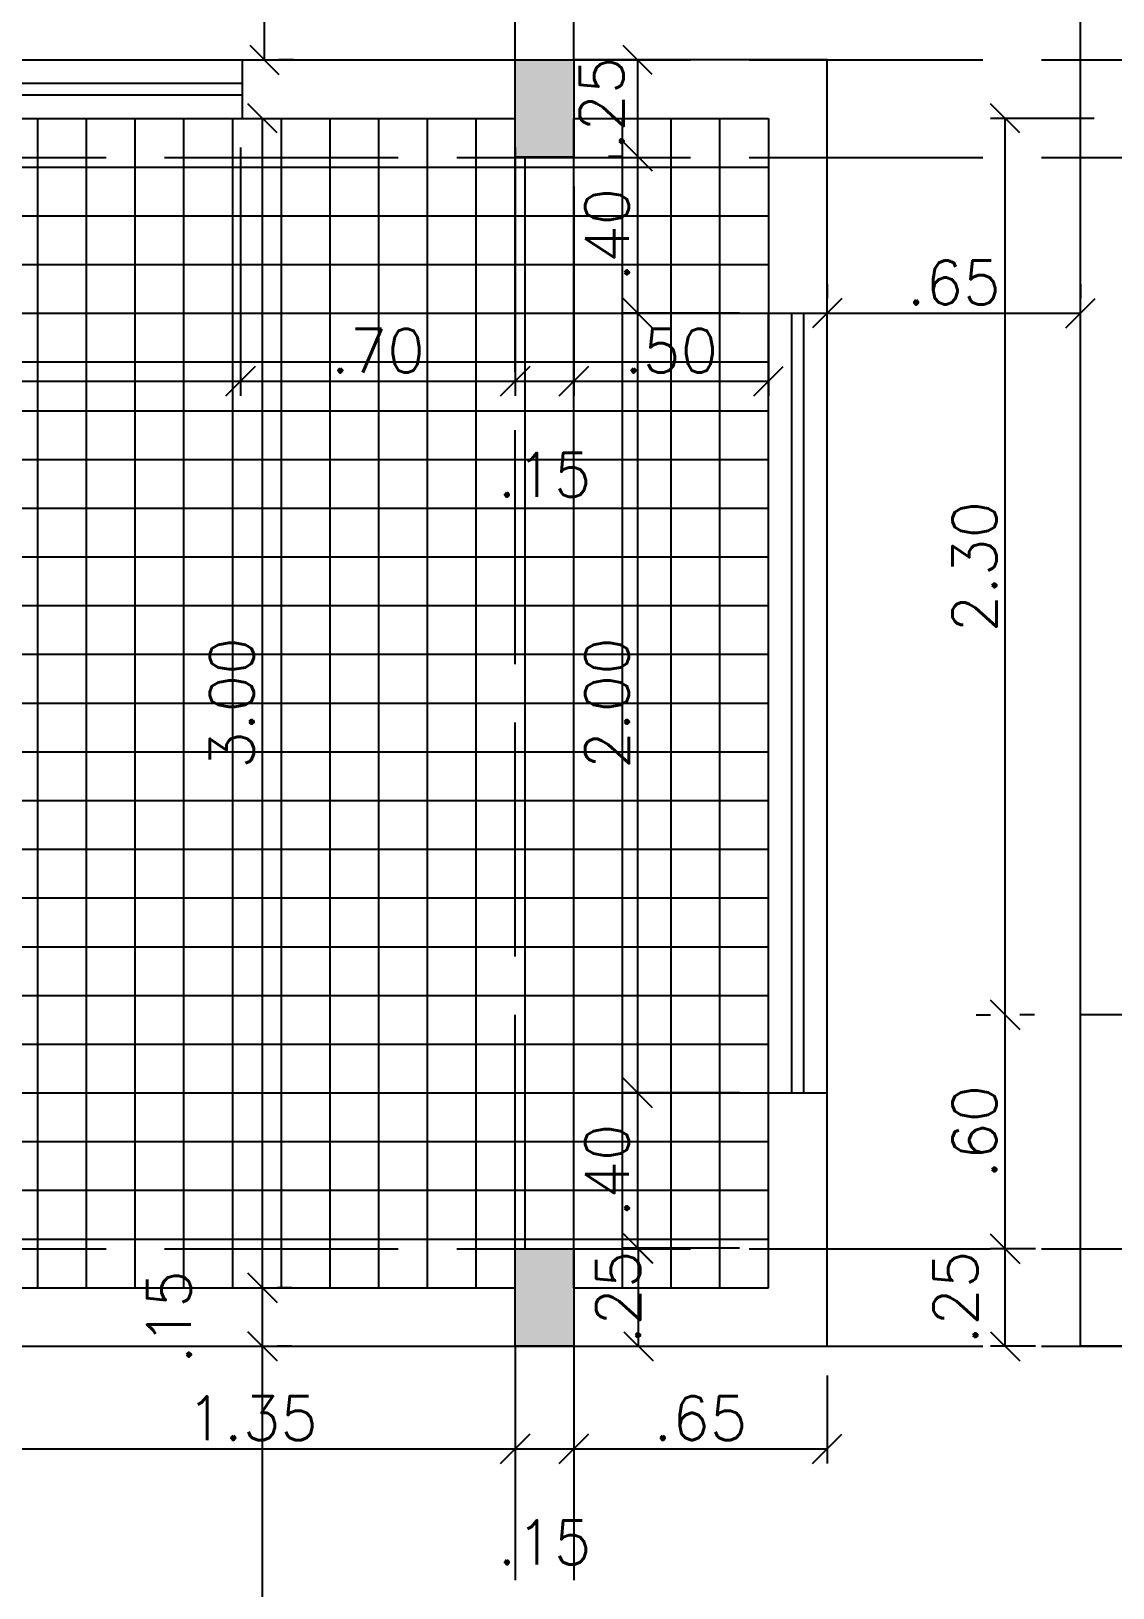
# Model space of a CAD drawing. Header units: inches. Extents: x -2 to 120, y -6 to 26.
# Drawn here: x 9.608 to 12.383, y 4.23 to 8.224 of the extents above; entities that cross this region are included whole.
import ezdxf

# ---------------------------------------------------------------- set-up
doc = ezdxf.new("R2010")
doc.units = ezdxf.units.IN
doc.header["$MEASUREMENT"] = 0
doc.linetypes.add('ACAD_ISO02W100', pattern=[15, 12, -3])
for name, color, linetype in [('Alvenaria', 4, 'Continuous'), ('ARQ-COTAS', 1, 'Continuous'), ('Estrutura', 6, 'Continuous'), ('Hachura', 8, 'Continuous'), ('Janela', 3, 'Continuous'), ('Peitoril', 1, 'Continuous'), ('Projecao', 1, 'ACAD_ISO02W100'), ('Soleira', 1, 'Continuous')]:
    doc.layers.add(name, color=color, linetype=linetype)
doc.layers.get('0').off()
doc.styles.add('ROMANS', font='romans.shx')
doc.dimstyles.new('1-75', dxfattribs={"dimscale": 0.75, "dimtxt": 0.15, "dimasz": 0.1, "dimexe": 0.05, "dimexo": 0.1, "dimgap": 0.03, "dimtad": 1, "dimzin": 5, "dimdsep": 46, "dimtxsty": 'ROMANS', "dimblk": 'OBLIQUE', "dimcen": 0, "dimclrd": 256, "dimclre": 256, "dimclrt": 2, "dimadec": 0, "dimazin": 0, "dimtfac": 1, "dimtofl": 0, "dimtmove": 2, "dimatfit": 3, "dimfxl": 0.04, "dimtolj": 1, "dimtzin": 1, "dimarcsym": 0})

# ---------------------------------------------------------------- blocks, each defined once
blk = doc.blocks.new('_Oblique')
at = {"color": 0, "linetype": 'ByBlock', "lineweight": -2}
blk.add_line((-0.5, -0.5), (0.5, 0.5), dxfattribs=at)
blk = doc.blocks.new('*D114')
at = {"layer": 'ARQ-COTAS', "lineweight": -2, "transparency": 16777216}
for p, q in [((10.1265, 4.85), (10.164, 4.85)), ((10.2015, 0.15), (10.2015, 4.85)), ((10.1265, 0.15), (10.164, 0.15))]:
    blk.add_line(p, q, dxfattribs=at)
at = {"layer": 'DEFPOINTS', "color": 0, "transparency": 16777216}
for p in [(10.2015, 4.85), (10.2015, 4.85), (10.2015, 0.15)]:
    blk.add_point(p, dxfattribs=at)
at = {"layer": 'ARQ-COTAS', "lineweight": -2, "transparency": 16777216, "xscale": 0.07500000000000001, "yscale": 0.07500000000000001, "zscale": 0.07500000000000001}
for p, rotation in [((10.2015, 4.85), 90), ((10.2015, 0.15), 270)]:
    blk.add_blockref('_Oblique', p, dxfattribs=dict(at, rotation=rotation))
at = {"layer": 'ARQ-COTAS', "color": 2, "transparency": 16777216, "insert": (10.1228, 2.5), "char_height": 0.1125, "attachment_point": 5, "rotation": 90, "style": 'ROMANS'}
blk.add_mtext('\\A1;4.70', dxfattribs=at)
blk = doc.blocks.new('*D116')
at = {"layer": 'ARQ-COTAS', "lineweight": -2, "transparency": 16777216}
for p, q in [((10.1265, 5), (10.164, 5)), ((10.2015, 4.85), (10.2015, 5)), ((10.2765, 4.85), (10.239, 4.85))]:
    blk.add_line(p, q, dxfattribs=at)
at = {"layer": 'DEFPOINTS', "color": 0, "transparency": 16777216}
for p in [(10.2015, 5), (10.2015, 5), (10.2015, 4.85)]:
    blk.add_point(p, dxfattribs=at)
at = {"layer": 'ARQ-COTAS', "lineweight": -2, "transparency": 16777216, "xscale": 0.07500000000000001, "yscale": 0.07500000000000001, "zscale": 0.07500000000000001}
for p, rotation in [((10.2015, 5), 90), ((10.2015, 4.85), 270)]:
    blk.add_blockref('_Oblique', p, dxfattribs=dict(at, rotation=rotation))
at = {"layer": 'ARQ-COTAS', "color": 2, "transparency": 16777216, "insert": (9.9615, 4.925), "char_height": 0.1125, "attachment_point": 5, "rotation": 90, "style": 'ROMANS'}
blk.add_mtext('\\A1;.15', dxfattribs=at)
blk = doc.blocks.new('*D118')
at = {"layer": 'ARQ-COTAS', "lineweight": -2, "transparency": 16777216}
for p, q in [((10.1265, 8), (10.164, 8)), ((10.2015, 5), (10.2015, 8)), ((10.2765, 5), (10.239, 5))]:
    blk.add_line(p, q, dxfattribs=at)
at = {"layer": 'DEFPOINTS', "color": 0, "transparency": 16777216}
for p in [(10.2015, 8), (10.2015, 8), (10.2015, 5)]:
    blk.add_point(p, dxfattribs=at)
at = {"layer": 'ARQ-COTAS', "lineweight": -2, "transparency": 16777216, "xscale": 0.07500000000000001, "yscale": 0.07500000000000001, "zscale": 0.07500000000000001}
for p, rotation in [((10.2015, 8), 90), ((10.2015, 5), 270)]:
    blk.add_blockref('_Oblique', p, dxfattribs=dict(at, rotation=rotation))
at = {"layer": 'ARQ-COTAS', "color": 2, "transparency": 16777216, "insert": (10.1228, 6.5), "char_height": 0.1125, "attachment_point": 5, "rotation": 90, "style": 'ROMANS'}
blk.add_mtext('\\A1;3.00', dxfattribs=at)
blk = doc.blocks.new('*D120')
at = {"layer": 'ARQ-COTAS', "lineweight": -2, "transparency": 16777216}
for p, q in [((10.13125, 8.8), (10.16875, 8.8)), ((10.20625, 8.15), (10.20625, 8.8)), ((10.28125, 8.15), (10.24375, 8.15))]:
    blk.add_line(p, q, dxfattribs=at)
at = {"layer": 'DEFPOINTS', "color": 0, "transparency": 16777216}
for p in [(10.20625, 8.8), (10.20625, 8.8), (10.20625, 8.15)]:
    blk.add_point(p, dxfattribs=at)
at = {"layer": 'ARQ-COTAS', "lineweight": -2, "transparency": 16777216, "xscale": 0.07500000000000001, "yscale": 0.07500000000000001, "zscale": 0.07500000000000001}
for p, rotation in [((10.20625, 8.8), 90), ((10.20625, 8.15), 270)]:
    blk.add_blockref('_Oblique', p, dxfattribs=dict(at, rotation=rotation))
at = {"layer": 'ARQ-COTAS', "color": 2, "transparency": 16777216, "insert": (10.1275, 8.475), "char_height": 0.1125, "attachment_point": 5, "rotation": 90, "style": 'ROMANS'}
blk.add_mtext('\\A1;.65', dxfattribs=at)
blk = doc.blocks.new('*D125')
at = {"layer": 'ARQ-COTAS', "lineweight": -2, "transparency": 16777216}
for p, q in [((11.0891, 8.1497), (11.1266, 8.1497)), ((11.1641, 7.9026), (11.1641, 8.1497)), ((11.0891, 7.9026), (11.1266, 7.9026))]:
    blk.add_line(p, q, dxfattribs=at)
at = {"layer": 'DEFPOINTS', "color": 0, "transparency": 16777216}
for p in [(11.1641, 8.1497), (11.1641, 8.1497), (11.1641, 7.9026)]:
    blk.add_point(p, dxfattribs=at)
at = {"layer": 'ARQ-COTAS', "lineweight": -2, "transparency": 16777216, "xscale": 0.07500000000000001, "yscale": 0.07500000000000001, "zscale": 0.07500000000000001}
for p, rotation in [((11.1641, 8.1497), 90), ((11.1641, 7.9026), 270)]:
    blk.add_blockref('_Oblique', p, dxfattribs=dict(at, rotation=rotation))
at = {"layer": 'ARQ-COTAS', "color": 2, "transparency": 16777216, "insert": (11.0716, 8.038), "char_height": 0.1125, "attachment_point": 5, "rotation": 90, "style": 'ROMANS'}
blk.add_mtext('\\A1;.25', dxfattribs=at)
blk = doc.blocks.new('*D126')
at = {"layer": 'ARQ-COTAS', "lineweight": -2, "transparency": 16777216}
for p, q in [((11.0891, 7.9026), (11.1266, 7.9026)), ((11.1641, 7.5), (11.1641, 7.9026)), ((11.425, 7.5), (11.1266, 7.5))]:
    blk.add_line(p, q, dxfattribs=at)
at = {"layer": 'DEFPOINTS', "color": 0, "transparency": 16777216}
for p in [(11.1641, 7.9026), (11.1641, 7.9026), (11.5, 7.5)]:
    blk.add_point(p, dxfattribs=at)
at = {"layer": 'ARQ-COTAS', "lineweight": -2, "transparency": 16777216, "xscale": 0.07500000000000001, "yscale": 0.07500000000000001, "zscale": 0.07500000000000001}
for p, rotation in [((11.1641, 7.9026), 90), ((11.1641, 7.5), 270)]:
    blk.add_blockref('_Oblique', p, dxfattribs=dict(at, rotation=rotation))
at = {"layer": 'ARQ-COTAS', "color": 2, "transparency": 16777216, "insert": (11.0854, 7.7013), "char_height": 0.1125, "attachment_point": 5, "rotation": 90, "style": 'ROMANS'}
blk.add_mtext('\\A1;.40', dxfattribs=at)
blk = doc.blocks.new('*D127')
at = {"layer": 'ARQ-COTAS', "lineweight": -2, "transparency": 16777216}
for p, q in [((11.0891, 7.5), (11.1266, 7.5)), ((11.1641, 5.5), (11.1641, 7.5)), ((11.425, 5.5), (11.1266, 5.5))]:
    blk.add_line(p, q, dxfattribs=at)
at = {"layer": 'DEFPOINTS', "color": 0, "transparency": 16777216}
for p in [(11.1641, 7.5), (11.1641, 7.5), (11.5, 5.5)]:
    blk.add_point(p, dxfattribs=at)
at = {"layer": 'ARQ-COTAS', "lineweight": -2, "transparency": 16777216, "xscale": 0.07500000000000001, "yscale": 0.07500000000000001, "zscale": 0.07500000000000001}
for p, rotation in [((11.1641, 7.5), 90), ((11.1641, 5.5), 270)]:
    blk.add_blockref('_Oblique', p, dxfattribs=dict(at, rotation=rotation))
at = {"layer": 'ARQ-COTAS', "color": 2, "transparency": 16777216, "insert": (11.0854, 6.5), "char_height": 0.1125, "attachment_point": 5, "rotation": 90, "style": 'ROMANS'}
blk.add_mtext('\\A1;2.00', dxfattribs=at)
blk = doc.blocks.new('*D128')
at = {"layer": 'ARQ-COTAS', "lineweight": -2, "transparency": 16777216}
for p, q in [((11.1928, 5.5), (11.1266, 5.5)), ((11.1641, 5.102), (11.1641, 5.5)), ((11.425, 5.102), (11.1266, 5.102))]:
    blk.add_line(p, q, dxfattribs=at)
at = {"layer": 'DEFPOINTS', "color": 0, "transparency": 16777216}
for p in [(11.1641, 5.5), (11.2678, 5.5), (11.5, 5.102)]:
    blk.add_point(p, dxfattribs=at)
at = {"layer": 'ARQ-COTAS', "lineweight": -2, "transparency": 16777216, "xscale": 0.07500000000000001, "yscale": 0.07500000000000001, "zscale": 0.07500000000000001}
for p, rotation in [((11.1641, 5.5), 90), ((11.1641, 5.102), 270)]:
    blk.add_blockref('_Oblique', p, dxfattribs=dict(at, rotation=rotation))
at = {"layer": 'ARQ-COTAS', "color": 2, "transparency": 16777216, "insert": (11.0854, 5.301), "char_height": 0.1125, "attachment_point": 5, "rotation": 90, "style": 'ROMANS'}
blk.add_mtext('\\A1;.40', dxfattribs=at)
blk = doc.blocks.new('*D129')
at = {"layer": 'ARQ-COTAS', "lineweight": -2, "transparency": 16777216}
for p, q in [((11.0911, 5.1), (11.1286, 5.1)), ((11.1661, 4.85), (11.1661, 5.1)), ((11.075, 4.85), (11.2036, 4.85))]:
    blk.add_line(p, q, dxfattribs=at)
at = {"layer": 'DEFPOINTS', "color": 0, "transparency": 16777216}
for p in [(11.1661, 5.1), (11.1661, 5.1), (11, 4.85)]:
    blk.add_point(p, dxfattribs=at)
at = {"layer": 'ARQ-COTAS', "lineweight": -2, "transparency": 16777216, "xscale": 0.07500000000000001, "yscale": 0.07500000000000001, "zscale": 0.07500000000000001}
for p, rotation in [((11.1661, 5.1), 90), ((11.1661, 4.85), 270)]:
    blk.add_blockref('_Oblique', p, dxfattribs=dict(at, rotation=rotation))
at = {"layer": 'ARQ-COTAS', "color": 2, "transparency": 16777216, "insert": (11.1139, 4.975), "char_height": 0.1125, "attachment_point": 5, "rotation": 90, "style": 'ROMANS'}
blk.add_mtext('\\A1;.25', dxfattribs=at)
blk = doc.blocks.new('*D131')
at = {"layer": 'ARQ-COTAS', "lineweight": -2, "transparency": 16777216}
for p, q in [((12.335, 8), (12.0696, 8)), ((12.1071, 5.7), (12.1071, 8)), ((12.1821, 5.7), (12.1446, 5.7))]:
    blk.add_line(p, q, dxfattribs=at)
at = {"layer": 'DEFPOINTS', "color": 0, "transparency": 16777216}
for p in [(12.1071, 8), (12.41, 8), (12.1071, 5.7)]:
    blk.add_point(p, dxfattribs=at)
at = {"layer": 'ARQ-COTAS', "lineweight": -2, "transparency": 16777216, "xscale": 0.07500000000000001, "yscale": 0.07500000000000001, "zscale": 0.07500000000000001}
for p, rotation in [((12.1071, 8), 90), ((12.1071, 5.7), 270)]:
    blk.add_blockref('_Oblique', p, dxfattribs=dict(at, rotation=rotation))
at = {"layer": 'ARQ-COTAS', "color": 2, "transparency": 16777216, "insert": (12.0283, 6.85), "char_height": 0.1125, "attachment_point": 5, "rotation": 90, "style": 'ROMANS'}
blk.add_mtext('\\A1;2.30', dxfattribs=at)
blk = doc.blocks.new('*D132')
at = {"layer": 'ARQ-COTAS', "lineweight": -2, "transparency": 16777216}
for p, q in [((12.0321, 5.7), (12.0696, 5.7)), ((12.1071, 5.1), (12.1071, 5.7)), ((12.185, 5.1), (12.0696, 5.1))]:
    blk.add_line(p, q, dxfattribs=at)
at = {"layer": 'DEFPOINTS', "color": 0, "transparency": 16777216}
for p in [(12.1071, 5.7), (12.1071, 5.7), (12.26, 5.1)]:
    blk.add_point(p, dxfattribs=at)
at = {"layer": 'ARQ-COTAS', "lineweight": -2, "transparency": 16777216, "xscale": 0.07500000000000001, "yscale": 0.07500000000000001, "zscale": 0.07500000000000001}
for p, rotation in [((12.1071, 5.7), 90), ((12.1071, 5.1), 270)]:
    blk.add_blockref('_Oblique', p, dxfattribs=dict(at, rotation=rotation))
at = {"layer": 'ARQ-COTAS', "color": 2, "transparency": 16777216, "insert": (12.0283, 5.4), "char_height": 0.1125, "attachment_point": 5, "rotation": 90, "style": 'ROMANS'}
blk.add_mtext('\\A1;.60', dxfattribs=at)
blk = doc.blocks.new('*D133')
at = {"layer": 'ARQ-COTAS', "lineweight": -2, "transparency": 16777216}
for p, q in [((12.0321, 5.1), (12.0696, 5.1)), ((12.1071, 4.85), (12.1071, 5.1)), ((12.185, 4.85), (12.0696, 4.85))]:
    blk.add_line(p, q, dxfattribs=at)
at = {"layer": 'DEFPOINTS', "color": 0, "transparency": 16777216}
for p in [(12.1071, 5.1), (12.1071, 5.1), (12.26, 4.85)]:
    blk.add_point(p, dxfattribs=at)
at = {"layer": 'ARQ-COTAS', "lineweight": -2, "transparency": 16777216, "xscale": 0.07500000000000001, "yscale": 0.07500000000000001, "zscale": 0.07500000000000001}
for p, rotation in [((12.1071, 5.1), 90), ((12.1071, 4.85), 270)]:
    blk.add_blockref('_Oblique', p, dxfattribs=dict(at, rotation=rotation))
at = {"layer": 'ARQ-COTAS', "color": 2, "transparency": 16777216, "insert": (11.9796, 4.975), "char_height": 0.1125, "attachment_point": 5, "rotation": 90, "style": 'ROMANS'}
blk.add_mtext('\\A1;.25', dxfattribs=at)
blk = doc.blocks.new('*D194')
at = {"layer": 'ARQ-COTAS', "lineweight": -2, "transparency": 16777216}
for p, q in [((11.65, 7.575), (11.65, 7.5375)), ((12.3, 7.575), (12.3, 7.5375)), ((11.65, 7.5), (12.3, 7.5))]:
    blk.add_line(p, q, dxfattribs=at)
at = {"layer": 'DEFPOINTS', "color": 0, "transparency": 16777216}
for p in [(11.65, 7.5), (12.3, 7.5), (12.3, 7.5)]:
    blk.add_point(p, dxfattribs=at)
at = {"layer": 'ARQ-COTAS', "lineweight": -2, "transparency": 16777216, "xscale": 0.07500000000000001, "yscale": 0.07500000000000001, "zscale": 0.07500000000000001, "rotation": 180}
blk.add_blockref('_Oblique', (11.65, 7.5), dxfattribs=at)
at = {"layer": 'ARQ-COTAS', "lineweight": -2, "transparency": 16777216, "xscale": 0.07500000000000001, "yscale": 0.07500000000000001, "zscale": 0.07500000000000001}
blk.add_blockref('_Oblique', (12.3, 7.5), dxfattribs=at)
at = {"layer": 'ARQ-COTAS', "color": 2, "transparency": 16777216, "insert": (11.975, 7.5787), "char_height": 0.1125, "attachment_point": 5, "style": 'ROMANS'}
blk.add_mtext('\\A1;.65', dxfattribs=at)
blk = doc.blocks.new('*D202')
at = {"layer": 'ARQ-COTAS', "lineweight": -2, "transparency": 16777216}
for p, q in [((11, 4.775), (11, 4.5494)), ((11.65, 4.775), (11.65, 4.5494)), ((11, 4.5869), (11.65, 4.5869))]:
    blk.add_line(p, q, dxfattribs=at)
at = {"layer": 'DEFPOINTS', "color": 0, "transparency": 16777216}
for p in [(11, 4.85), (11.65, 4.85), (11.65, 4.5869)]:
    blk.add_point(p, dxfattribs=at)
at = {"layer": 'ARQ-COTAS', "lineweight": -2, "transparency": 16777216, "xscale": 0.07500000000000001, "yscale": 0.07500000000000001, "zscale": 0.07500000000000001, "rotation": 180}
blk.add_blockref('_Oblique', (11, 4.5869), dxfattribs=at)
at = {"layer": 'ARQ-COTAS', "lineweight": -2, "transparency": 16777216, "xscale": 0.07500000000000001, "yscale": 0.07500000000000001, "zscale": 0.07500000000000001}
blk.add_blockref('_Oblique', (11.65, 4.5869), dxfattribs=at)
at = {"layer": 'ARQ-COTAS', "color": 2, "transparency": 16777216, "insert": (11.325, 4.6657), "char_height": 0.1125, "attachment_point": 5, "style": 'ROMANS'}
blk.add_mtext('\\A1;.65', dxfattribs=at)
blk = doc.blocks.new('*D204')
at = {"layer": 'ARQ-COTAS', "lineweight": -2, "transparency": 16777216}
for p, q in [((10.85, 4.775), (10.85, 4.5494)), ((11, 4.775), (11, 4.5494)), ((10.85, 4.5869), (11, 4.5869))]:
    blk.add_line(p, q, dxfattribs=at)
at = {"layer": 'DEFPOINTS', "color": 0, "transparency": 16777216}
for p in [(10.85, 4.85), (11, 4.85), (11, 4.5869)]:
    blk.add_point(p, dxfattribs=at)
at = {"layer": 'ARQ-COTAS', "lineweight": -2, "transparency": 16777216, "xscale": 0.07500000000000001, "yscale": 0.07500000000000001, "zscale": 0.07500000000000001, "rotation": 180}
blk.add_blockref('_Oblique', (10.85, 4.5869), dxfattribs=at)
at = {"layer": 'ARQ-COTAS', "lineweight": -2, "transparency": 16777216, "xscale": 0.07500000000000001, "yscale": 0.07500000000000001, "zscale": 0.07500000000000001}
blk.add_blockref('_Oblique', (11, 4.5869), dxfattribs=at)
at = {"layer": 'ARQ-COTAS', "color": 2, "transparency": 16777216, "insert": (10.925, 4.3469), "char_height": 0.1125, "attachment_point": 5, "style": 'ROMANS'}
blk.add_mtext('\\A1;.15', dxfattribs=at)
blk = doc.blocks.new('*D206')
at = {"layer": 'ARQ-COTAS', "lineweight": -2, "transparency": 16777216}
for p, q in [((9.5, 4.775), (9.5, 4.5494)), ((10.85, 4.775), (10.85, 4.5494)), ((9.5, 4.5869), (10.85, 4.5869))]:
    blk.add_line(p, q, dxfattribs=at)
at = {"layer": 'DEFPOINTS', "color": 0, "transparency": 16777216}
for p in [(9.5, 4.85), (10.85, 4.85), (10.85, 4.5869)]:
    blk.add_point(p, dxfattribs=at)
at = {"layer": 'ARQ-COTAS', "lineweight": -2, "transparency": 16777216, "xscale": 0.07500000000000001, "yscale": 0.07500000000000001, "zscale": 0.07500000000000001, "rotation": 180}
blk.add_blockref('_Oblique', (9.5, 4.5869), dxfattribs=at)
at = {"layer": 'ARQ-COTAS', "lineweight": -2, "transparency": 16777216, "xscale": 0.07500000000000001, "yscale": 0.07500000000000001, "zscale": 0.07500000000000001}
blk.add_blockref('_Oblique', (10.85, 4.5869), dxfattribs=at)
at = {"layer": 'ARQ-COTAS', "color": 2, "transparency": 16777216, "insert": (10.175, 4.6657), "char_height": 0.1125, "attachment_point": 5, "style": 'ROMANS'}
blk.add_mtext('\\A1;1.35', dxfattribs=at)
blk = doc.blocks.new('*D214')
at = {"layer": 'ARQ-COTAS', "lineweight": -2, "transparency": 16777216}
for p, q in [((6.15, 7.925), (6.15, 7.288)), ((10.1453, 7.925), (10.1453, 7.288)), ((6.15, 7.3255), (10.1453, 7.3255))]:
    blk.add_line(p, q, dxfattribs=at)
at = {"layer": 'DEFPOINTS', "color": 0, "transparency": 16777216}
for p in [(6.15, 8), (10.1453, 8), (10.1453, 7.3255)]:
    blk.add_point(p, dxfattribs=at)
at = {"layer": 'ARQ-COTAS', "lineweight": -2, "transparency": 16777216, "xscale": 0.07500000000000001, "yscale": 0.07500000000000001, "zscale": 0.07500000000000001, "rotation": 180}
blk.add_blockref('_Oblique', (6.15, 7.3255), dxfattribs=at)
at = {"layer": 'ARQ-COTAS', "lineweight": -2, "transparency": 16777216, "xscale": 0.07500000000000001, "yscale": 0.07500000000000001, "zscale": 0.07500000000000001}
blk.add_blockref('_Oblique', (10.1453, 7.3255), dxfattribs=at)
at = {"layer": 'ARQ-COTAS', "color": 2, "transparency": 16777216, "insert": (8.1476, 7.4042), "char_height": 0.1125, "attachment_point": 5, "style": 'ROMANS'}
blk.add_mtext('\\A1;4.00', dxfattribs=at)
blk = doc.blocks.new('*D220')
at = {"layer": 'ARQ-COTAS', "lineweight": -2, "transparency": 16777216}
for p, q in [((10.85, 7.925), (10.85, 7.288)), ((10.1453, 7.8248), (10.1453, 7.288)), ((10.1453, 7.3255), (10.85, 7.3255))]:
    blk.add_line(p, q, dxfattribs=at)
at = {"layer": 'DEFPOINTS', "color": 0, "transparency": 16777216}
for p in [(10.85, 8), (10.1453, 7.8998), (10.85, 7.3255)]:
    blk.add_point(p, dxfattribs=at)
at = {"layer": 'ARQ-COTAS', "lineweight": -2, "transparency": 16777216, "xscale": 0.07500000000000001, "yscale": 0.07500000000000001, "zscale": 0.07500000000000001, "rotation": 180}
blk.add_blockref('_Oblique', (10.1453, 7.3255), dxfattribs=at)
at = {"layer": 'ARQ-COTAS', "lineweight": -2, "transparency": 16777216, "xscale": 0.07500000000000001, "yscale": 0.07500000000000001, "zscale": 0.07500000000000001}
blk.add_blockref('_Oblique', (10.85, 7.3255), dxfattribs=at)
at = {"layer": 'ARQ-COTAS', "color": 2, "transparency": 16777216, "insert": (10.4976, 7.4042), "char_height": 0.1125, "attachment_point": 5, "style": 'ROMANS'}
blk.add_mtext('\\A1;.70', dxfattribs=at)
blk = doc.blocks.new('*D222')
at = {"layer": 'ARQ-COTAS', "lineweight": -2, "transparency": 16777216}
for p, q in [((10.85, 7.8248), (10.85, 7.288)), ((11, 7.825), (11, 7.288)), ((10.85, 7.3255), (11, 7.3255))]:
    blk.add_line(p, q, dxfattribs=at)
at = {"layer": 'DEFPOINTS', "color": 0, "transparency": 16777216}
for p in [(10.85, 7.8998), (11, 7.9), (11, 7.3255)]:
    blk.add_point(p, dxfattribs=at)
at = {"layer": 'ARQ-COTAS', "lineweight": -2, "transparency": 16777216, "xscale": 0.07500000000000001, "yscale": 0.07500000000000001, "zscale": 0.07500000000000001, "rotation": 180}
blk.add_blockref('_Oblique', (10.85, 7.3255), dxfattribs=at)
at = {"layer": 'ARQ-COTAS', "lineweight": -2, "transparency": 16777216, "xscale": 0.07500000000000001, "yscale": 0.07500000000000001, "zscale": 0.07500000000000001}
blk.add_blockref('_Oblique', (11, 7.3255), dxfattribs=at)
at = {"layer": 'ARQ-COTAS', "color": 2, "transparency": 16777216, "insert": (10.925, 7.0855), "char_height": 0.1125, "attachment_point": 5, "style": 'ROMANS'}
blk.add_mtext('\\A1;.15', dxfattribs=at)
blk = doc.blocks.new('*D224')
at = {"layer": 'ARQ-COTAS', "lineweight": -2, "transparency": 16777216}
for p, q in [((11.5, 7.925), (11.5, 7.288)), ((11, 7.8248), (11, 7.288)), ((11, 7.3255), (11.5, 7.3255))]:
    blk.add_line(p, q, dxfattribs=at)
at = {"layer": 'DEFPOINTS', "color": 0, "transparency": 16777216}
for p in [(11.5, 8), (11, 7.8998), (11.5, 7.3255)]:
    blk.add_point(p, dxfattribs=at)
at = {"layer": 'ARQ-COTAS', "lineweight": -2, "transparency": 16777216, "xscale": 0.07500000000000001, "yscale": 0.07500000000000001, "zscale": 0.07500000000000001, "rotation": 180}
blk.add_blockref('_Oblique', (11, 7.3255), dxfattribs=at)
at = {"layer": 'ARQ-COTAS', "lineweight": -2, "transparency": 16777216, "xscale": 0.07500000000000001, "yscale": 0.07500000000000001, "zscale": 0.07500000000000001}
blk.add_blockref('_Oblique', (11.5, 7.3255), dxfattribs=at)
at = {"layer": 'ARQ-COTAS', "color": 2, "transparency": 16777216, "insert": (11.25, 7.4042), "char_height": 0.1125, "attachment_point": 5, "style": 'ROMANS'}
blk.add_mtext('\\A1;.50', dxfattribs=at)

msp = doc.modelspace()

# ---------------------------------------------------------------- hatches: boundary and pattern name
at = {"layer": 'Hachura', "ltscale": 0.03}
h = msp.add_hatch(dxfattribs=at)
h.set_pattern_fill('NET', color=256)
h.paths.add_polyline_path([(10.85, 7.8997), (5.5, 7.8998), (5.5, 7.5), (5.5, 5.5), (5.5, 5.1), (7.5, 5.1), (7.5, 6), (7.53, 6, -0.393089), (8.4979, 5.1), (8.505, 5.1, -0.376581), (9.47, 5.9995), (9.47, 6), (9.5, 6), (9.5, 5.1), (10.85, 5.1)])
h.paths.add_polyline_path([(8.3758, 6.4873), (8.3758, 6.4814), (8.4451, 6.4814), (8.4456, 6.4873)], flags=0)
h.paths.add_polyline_path([(8.3758, 6.5049), (8.3758, 6.5107), (8.3076, 6.5107), (8.3067, 6.5049)], flags=0)
h.paths.add_polyline_path([(8.3055, 6.4938, -1), (8.4462, 6.4938, -1)], flags=16)
h.paths.add_polyline_path([(7.53, 6), (7.53, 5.1), (8.4979, 5.1, 0.393089)], flags=17)
h.paths.add_polyline_path([(9.47, 5.9995, 0.376581), (8.505, 5.1), (9.47, 5.1)], flags=17)
h.paths.add_polyline_path([(9.47, 5.1), (8.505, 5.1, 0.017544), (8.5004, 5.03, -0.007728), (8.5, 5), (9.47, 5)])
h.paths.add_polyline_path([(8.4979, 5.1), (7.53, 5.1), (7.53, 5), (8.5, 5, -0.0075), (8.5004, 5.03, 0.018053)])
h.paths.add_polyline_path([(7.5, 5.1), (5.5, 5.1), (5.5, 5), (7.5, 5)])
h.paths.add_polyline_path([(10.85, 5.1), (9.5, 5.1), (9.5, 5), (10.85, 5)])
h.paths.add_polyline_path([(11.5, 7.5), (11.5, 7.8997), (11, 7.8997), (11, 5.1), (11.5, 5.1), (11.5, 5.5)])
h.paths.add_polyline_path([(11, 7.8997), (10.85, 7.8997), (10.85, 5.1), (11, 5.1)])
h.paths.add_polyline_path([(11.5, 8), (11, 8), (11, 7.8997), (11.5, 7.8997)])
h.paths.add_polyline_path([(11.5, 5.1), (11, 5.1), (11, 5), (11.5, 5)])
h.paths.add_polyline_path([(10.85, 8), (10.15, 8), (6.15, 8), (5.5, 8), (5.5, 7.8998), (10.85, 7.8997)])
h.paths.add_polyline_path([(4.55, 3.85), (4.55, 4.85), (0.2154, 4.85), (1.86, 3.2548), (3.2956, 1.8622), (4.55, 0.6455)])
h.paths.add_polyline_path([(3.0133, 3.4318), (3.0133, 3.426), (3.0826, 3.426), (3.0831, 3.4318)], flags=0)
h.paths.add_polyline_path([(3.0133, 3.4494), (3.0133, 3.4553), (2.9451, 3.4553), (2.9442, 3.4494)], flags=0)
h.paths.add_polyline_path([(2.943, 3.4383, -1), (3.0836, 3.4383, -1)], flags=16)
h.paths.add_polyline_path([(3.077, 3.4084), (3.0794, 3.4143), (3.0133, 3.4143), (3.0133, 3.4084)], flags=0)
h.paths.add_polyline_path([(3.0652, 3.3908), (3.07, 3.3967), (3.0133, 3.3967), (3.0133, 3.3908)], flags=0)
h.paths.add_polyline_path([(3.04, 3.3732), (3.0513, 3.3791), (3.0133, 3.3791), (3.0133, 3.3732)], flags=0)
h.paths.add_polyline_path([(3, 10.85), (3, 11.85), (3, 12.8), (0.2, 12.8), (0.2, 8.5), (0.25, 8.5), (0.95, 8.5), (3, 8.5)])
h.paths.add_polyline_path([(1.5337, 10.9311), (1.5337, 10.9252), (1.6029, 10.9252), (1.6035, 10.9311)], flags=0)
h.paths.add_polyline_path([(1.5337, 10.9486), (1.5337, 10.9545), (1.4655, 10.9545), (1.4646, 10.9486)], flags=0)
h.paths.add_polyline_path([(1.4634, 10.9375, -1), (1.604, 10.9375, -1)], flags=16)
h.paths.add_polyline_path([(1.5337, 10.8725), (1.5604, 10.8725), (1.5699, 10.8783), (1.5337, 10.8783)], flags=0)
h.paths.add_polyline_path([(1.5337, 10.89), (1.5856, 10.89), (1.5899, 10.8959), (1.5337, 10.8959)], flags=0)
h.paths.add_polyline_path([(1.5337, 10.9076), (1.5974, 10.9076), (1.5998, 10.9135), (1.5337, 10.9135)], flags=0)
h.paths.add_polyline_path([(0.2, 12.8), (0, 12.8), (0, 8.5), (0.2, 8.5)])
h.paths.add_polyline_path([(3, 13), (0.25, 13), (0.25, 12.8), (3, 12.8)])
h.paths.add_polyline_path([(14.75, 13), (11, 13), (11.2, 12.8), (14.75, 12.8)])
h.paths.add_polyline_path([(15, 12.8), (14.8, 12.8), (14.81, 8.15), (15.01, 8.15)])
h.paths.add_polyline_path([(10.2072, 6.3004), (10.2072, 6.6996), (10.0384, 6.6996), (10.0384, 6.3004)], flags=24)
h.paths.add_polyline_path([(5.8279, 6.3004), (5.8279, 6.6996), (5.6592, 6.6996), (5.6592, 6.3004)], flags=24)
h.paths.add_polyline_path([(5.8279, 7.5567), (5.8279, 7.8433), (5.6592, 7.8433), (5.6592, 7.5567)], flags=24)
h.paths.add_polyline_path([(5.8279, 5.1567), (5.8279, 5.4433), (5.6592, 5.4433), (5.6592, 5.1567)], flags=24)
h.paths.add_polyline_path([(7.9481, 7.3199), (8.3472, 7.3199), (8.3472, 7.4886), (7.9481, 7.4886)], flags=24)
h.paths.add_polyline_path([(5.6817, 7.3199), (5.9683, 7.3199), (5.9683, 7.4886), (5.6817, 7.4886)], flags=24)
h.paths.add_polyline_path([(10.3543, 7.3199), (10.641, 7.3199), (10.641, 7.4886), (10.3543, 7.4886)], flags=24)
h.paths.add_polyline_path([(10.7817, 7.0011), (11.0683, 7.0011), (11.0683, 7.1699), (10.7817, 7.1699)], flags=9)
h.paths.add_polyline_path([(8.0705, 6.1857), (8.8929, 6.1857), (8.8929, 6.3826), (8.0705, 6.3826)], flags=24)
h.paths.add_polyline_path([(8.4644, 6.5227), (8.9974, 6.5227), (8.9974, 6.6915), (8.4644, 6.6915)], flags=24)
h.paths.add_polyline_path([(7.9859, 6.7426), (9.2689, 6.7426), (9.2689, 6.9113), (7.9859, 6.9113)], flags=24)
h.paths.add_polyline_path([(5.8182, 4.8317), (5.8182, 5.1183), (5.6495, 5.1183), (5.6495, 4.8317)], flags=9)
h.paths.add_polyline_path([(10.0459, 4.7817), (10.0459, 5.0683), (9.8772, 5.0683), (9.8772, 4.7817)], flags=9)
h.paths.add_polyline_path([(11.1698, 7.558), (11.1698, 7.8446), (11.001, 7.8446), (11.001, 7.558)], flags=24)
h.paths.add_polyline_path([(11.1698, 6.3004), (11.1698, 6.6996), (11.001, 6.6996), (11.001, 6.3004)], flags=24)
h.paths.add_polyline_path([(11.1698, 5.1577), (11.1698, 5.4443), (11.001, 5.4443), (11.001, 5.1577)], flags=24)
h.paths.add_polyline_path([(11.1067, 7.3199), (11.3933, 7.3199), (11.3933, 7.4886), (11.1067, 7.4886)], flags=24)
h.paths.add_polyline_path([(11.156, 7.8947), (11.156, 8.1814), (10.9872, 8.1814), (10.9872, 7.8947)], flags=9)
h.paths.add_polyline_path([(11.1983, 4.8317), (11.1983, 5.1183), (11.0295, 5.1183), (11.0295, 4.8317)], flags=9)
h.paths.add_polyline_path([(5.8023, 7.8817), (5.8023, 8.1683), (5.6336, 8.1683), (5.6336, 7.8817)], flags=9)
h.paths.add_polyline_path([(2.8317, 3.2011), (3.8147, 3.2011), (3.8147, 3.398), (2.8317, 3.398)], flags=24)
h.paths.add_polyline_path([(3.1019, 3.4673), (3.6349, 3.4673), (3.6349, 3.636), (3.1019, 3.636)], flags=24)
h.paths.add_polyline_path([(2.8654, 3.645), (3.6127, 3.645), (3.6127, 3.8137), (2.8654, 3.8137)], flags=24)
h.paths.add_polyline_path([(2.8312, 11.1585), (2.8312, 11.5415), (2.6624, 11.5415), (2.6624, 11.1585)], flags=24)
h.paths.add_polyline_path([(2.8312, 12.1585), (2.8312, 12.5415), (2.6624, 12.5415), (2.6624, 12.1585)], flags=24)
h.paths.add_polyline_path([(1.7754, 8.6593), (2.1746, 8.6593), (2.1746, 8.8281), (1.7754, 8.8281)], flags=24)
h.paths.add_polyline_path([(2.7824, 9.6317), (2.7824, 9.9183), (2.6137, 9.9183), (2.6137, 9.6317)], flags=24)
h.paths.add_polyline_path([(2.8312, 10.1585), (2.8312, 10.5415), (2.6624, 10.5415), (2.6624, 10.1585)], flags=24)
h.paths.add_polyline_path([(2.8312, 8.9085), (2.8312, 9.2915), (2.6624, 9.2915), (2.6624, 8.9085)], flags=24)
h.paths.add_polyline_path([(0.4567, 8.6593), (0.7433, 8.6593), (0.7433, 8.8281), (0.4567, 8.8281)], flags=24)
h.paths.add_polyline_path([(-0.0183, 8.7081), (0.2683, 8.7081), (0.2683, 8.8768), (-0.0183, 8.8768)], flags=9)
h.paths.add_polyline_path([(1.3876, 10.6177), (2.4778, 10.6177), (2.4778, 10.8146), (1.3876, 10.8146)], flags=24)
h.paths.add_polyline_path([(1.6222, 10.9665), (2.1553, 10.9665), (2.1553, 11.1353), (1.6222, 11.1353)], flags=24)
h.paths.add_polyline_path([(1.4146, 11.2275), (2.1887, 11.2275), (2.1887, 11.3963), (1.4146, 11.3963)], flags=24)
h.paths.add_polyline_path([(2.7824, 12.7817), (2.7824, 13.0683), (2.6137, 13.0683), (2.6137, 12.7817)], flags=9)
h.paths.add_polyline_path([(14.7658, 8.609), (15.0524, 8.609), (15.0524, 8.7778), (14.7658, 8.7778)], flags=9)
h = msp.add_hatch(dxfattribs=at)
h.set_pattern_fill('AR-CONC', color=256, scale=0.01)
h.set_pattern_definition([(50, (0, 0), (0.07172602, -0.00627521), [0.0075, -0.0825]), (355, (0, 0), (-0.01387513, 0.0752192), [0.006, -0.066]), (100.45144, (0.00598, -0.00052), (0.05785088, 0.068944), [0.00637402, -0.0701142]), (46.1842, (0, 0.02), (0.10672413, -0.01655193), [0.01125, -0.12375]), (96.63564, (0.00889, 0.01862), (0.0934662, 0.09741186), [0.00956103, -0.1051714]), (351.18416, (0, 0.02), (0.0934662, 0.09741186), [0.009, -0.099]), (21, (0.01, 0.015), (0.0596907, -0.04026189), [0.0075, -0.0825]), (326, (0.01, 0.015), (0.02433153, 0.072515), [0.006, -0.066]), (71.45144, (0.014974, 0.011645), (0.08402224, 0.03225312), [0.00637402, -0.0701142]), (37.5, (0, 0), (0.001215986, 0.033289385), [0, -0.0652, 0, -0.067, 0, -0.06625]), (7.5, (0, 0), (0.026306954, 0.03944117), [0, -0.0382, 0, -0.0637, 0, -0.02525]), (327.5, (-0.0223, 0), (0.053382244, -0.002255487), [0, -0.025, 0, -0.078, 0, -0.1035]), (317.5, (-0.0323, 0), (0.05831862, 0.0100105), [0, -0.0325, 0, -0.0518, 0, -0.0735])])
h.paths.add_polyline_path([(0.2, 5.1), (0, 5.1), (0, 4.85), (0.2, 4.85)])
h.paths.add_polyline_path([(0.2, 8.15), (0, 8.15), (0, 7.9), (0.2, 7.9)])
h.paths.add_polyline_path([(5.5, 8.1498), (5.35, 8.1498), (5.35, 7.9), (5.5, 7.9)])
h.paths.add_polyline_path([(5.5, 5.1), (5.35, 5.1), (5.35, 4.85), (5.5, 4.85)])
h.paths.add_polyline_path([(11, 5.1), (10.85, 5.1), (10.85, 4.85), (11, 4.85)])
h.paths.add_polyline_path([(11, 8.1497), (10.85, 8.1497), (10.85, 7.9), (11, 7.9)])
h.paths.add_polyline_path([(0.25, 13), (0, 13), (0, 12.8), (0.25, 12.8)])
h.paths.add_polyline_path([(5.55, 13), (5.3, 13), (5.3, 12.8), (5.55, 12.8)])
h.paths.add_polyline_path([(11, 13), (10.75, 13), (10.75, 12.8), (11, 12.8)])
h.paths.add_polyline_path([(15, 13), (14.75, 13), (14.75, 12.8), (15, 12.8)])
h.paths.add_polyline_path([(15.01, 5.1), (14.81, 5.1), (14.81, 4.85), (15.01, 4.85)])
h.paths.add_polyline_path([(15.01, 0.2), (14.76, 0.2), (14.76, 0), (15.01, 0)])
h.paths.add_polyline_path([(11.06, 0.2), (10.81, 0.2), (10.81, 0), (11.06, 0)])
h.paths.add_polyline_path([(5.55, 0.2), (5.3, 0.2), (5.3, 0), (5.55, 0)])
h.paths.add_polyline_path([(0.25, 0.2), (0, 0.2), (0, 0), (0.25, 0)])
h.paths.add_polyline_path([(13.675, 6.5227), (14.208, 6.5227), (14.208, 6.6915), (13.675, 6.6915)], flags=9)
h.paths.add_polyline_path([(13.5224, 6.6877), (14.1037, 6.6877), (14.1037, 6.8564), (13.5224, 6.8564)], flags=9)
h = msp.add_hatch(dxfattribs=at)
h.set_pattern_fill('NET', color=256)
h.paths.add_polyline_path([(14.81, 7.8996), (14.81, 7.8996), (12.45, 7.8996), (12.45, 5.6987, -0.380421), (13.0092, 5.13), (13.01, 5.13), (13.01, 5.1), (14.81, 5.1)])
h.paths.add_polyline_path([(13.6568, 6.4932), (13.5865, 6.4932), (13.5865, 6.4873), (13.6565, 6.4873, 0.020869)], flags=16)
h.paths.add_polyline_path([(12.45, 5.6987), (12.45, 5.13), (13.0092, 5.13, 0.380421)], flags=17)
h.paths.add_polyline_path([(14.81, 5.1), (12.45, 5.1), (12.45, 5), (14.81, 5)])
h.paths.add_polyline_path([(14.86, 7.8996), (14.81, 7.8996), (14.81, 5.6072), (14.86, 5.6072), (14.86, 5.8), (14.86, 6.8)])
h.paths.add_polyline_path([(14.81, 8), (12.45, 8), (12.45, 7.8996), (14.81, 7.8996)])
h.paths.add_polyline_path([(14.8, 12.8), (14.75, 12.8), (11.2, 12.8), (12.45, 11.55), (12.45, 11.34), (12.45, 10.64), (12.45, 8.15), (14.81, 8.15)])
h.paths.add_polyline_path([(5.35, 12.8), (3.15, 12.8), (3.15, 11.85), (3.15, 10.85), (3.15, 9.85), (3.25, 9.85), (3.25, 10.45), (3.28, 10.45), (3.28, 10.4492, -0.399638), (3.85, 9.85), (5.35, 9.85)])
h.paths.add_polyline_path([(3.28, 10.4492), (3.28, 9.85), (3.85, 9.85, 0.399638)], flags=17)
h.paths.add_polyline_path([(5.3, 12.85), (3.15, 12.85), (3.15, 12.8), (5.3, 12.8)])
h.paths.add_polyline_path([(13.4116, 6.1584), (14.3946, 6.1584), (14.3946, 6.3553), (13.4116, 6.3553)], flags=24)
h.paths.add_polyline_path([(13.675, 6.5227), (14.208, 6.5227), (14.208, 6.6915), (13.675, 6.6915)], flags=24)
h.paths.add_polyline_path([(13.5224, 6.6877), (14.1037, 6.6877), (14.1037, 6.8564), (13.5224, 6.8564)], flags=24)
h.paths.add_polyline_path([(12.6333, 9.1981), (12.6333, 9.5919), (12.4645, 9.5919), (12.4645, 9.1981)], flags=24)
h.paths.add_polyline_path([(12.6333, 10.8467), (12.6333, 11.1333), (12.4645, 11.1333), (12.4645, 10.8467)], flags=24)
h.paths.add_polyline_path([(12.6184, 11.3178), (12.6184, 11.5722), (12.4496, 11.5722), (12.4496, 11.3178)], flags=24)
h.paths.add_polyline_path([(13.4299, 8.5644), (13.829, 8.5644), (13.829, 8.7331), (13.4299, 8.7331)], flags=24)
h.paths.add_polyline_path([(14.7658, 8.609), (15.0524, 8.609), (15.0524, 8.7778), (14.7658, 8.7778)], flags=9)
h.paths.add_polyline_path([(13.2592, 9.773), (14.3493, 9.773), (14.3493, 9.9699), (13.2592, 9.9699)], flags=24)
h.paths.add_polyline_path([(13.3239, 10.0353), (14.098, 10.0353), (14.098, 10.2041), (13.3239, 10.2041)], flags=24)
h.paths.add_polyline_path([(4.0504, 11.4283), (4.4496, 11.4283), (4.4496, 11.597), (4.0504, 11.597)], flags=24)
h.paths.add_polyline_path([(3.8509, 10.5964), (4.7268, 10.5964), (4.7268, 10.7932), (3.8509, 10.7932)], flags=24)
h.paths.add_polyline_path([(3.7505, 10.8511), (4.905, 10.8511), (4.905, 11.0198), (3.7505, 11.0198)], flags=24)

# ---------------------------------------------------------------- linework, layer by layer
at = {"layer": 'Alvenaria'}
for p, q in [((12.3, 8.15), (12.3, 8.8)), ((10.15, 8), (10.15, 8.15)), ((10.15, 8.15), (10.85, 8.15)), ((11.65, 8.15), (11, 8.15)), ((11.65, 7.5), (11.65, 8.15)), ((12.3, 5.7), (12.3, 8.15)), ((10.15, 8), (10.85, 8)), ((11, 8), (11.5, 8)), ((11.5, 8), (11.5, 7.5)), ((11.5, 7.5), (11.65, 7.5)), ((12.41, 5.7), (12.3, 5.7)), ((11.5, 5), (11.5, 5.5)), ((11.5, 5.5), (11.65, 5.5)), ((11.65, 4.85), (11.65, 5.5)), ((12.3, 5.1), (12.41, 5.1)), ((12.3, 4.85), (12.3, 5.1)), ((9.5, 5), (10.85, 5)), ((11, 5), (11.5, 5)), ((9.5, 4.85), (10.85, 4.85)), ((11, 4.85), (11.65, 4.85)), ((14.81, 4.85), (12.3, 4.85))]:
    msp.add_line(p, q, dxfattribs=at)
at = {"layer": 'Estrutura'}
for p, q in [((10.85, 7.9), (10.85, 8.15)), ((10.85, 8.15), (11, 8.15)), ((11, 8.15), (11, 7.9)), ((11, 7.9), (10.85, 7.9)), ((10.85, 4.85), (10.85, 5.1)), ((10.85, 5.1), (11, 5.1)), ((11, 5.1), (11, 4.85)), ((11, 4.85), (10.85, 4.85))]:
    msp.add_line(p, q, dxfattribs=at)
at = {"layer": 'Janela'}
for p, q in [((6.15, 8.09), (10.15, 8.09)), ((6.15, 8.06), (10.15, 8.06)), ((11.56, 5.5), (11.56, 7.5)), ((11.59, 5.5), (11.59, 7.5))]:
    msp.add_line(p, q, dxfattribs=at)
at = {"layer": 'Peitoril'}
for p, q in [((6.15, 8.15), (10.15, 8.15)), ((6.15, 8), (10.15, 8)), ((11.5, 5.5), (11.5, 7.5)), ((11.65, 5.5), (11.65, 7.5))]:
    msp.add_line(p, q, dxfattribs=at)
at = {"layer": 'Projecao', "ltscale": 0.05}
for p, q in [((10.85, 8.15), (10.85, 12.7848)), ((11, 8.15), (11, 12.7848)), ((0.2, 8.15), (14.81, 8.1496)), ((0.2, 7.9), (14.81, 7.8996)), ((10.85, 5.1), (10.85, 7.9)), ((11, 5.1), (11, 7.9)), ((0.2, 5.1), (14.81, 5.1)), ((0.2, 4.85), (14.81, 4.85)), ((10.85, 4.85), (10.85, 0.2)), ((11, 4.85), (11, 0.2))]:
    msp.add_line(p, q, dxfattribs=at)
at = {"layer": 'Soleira'}
msp.add_line((12.3, 5.1), (12.3, 5.7), dxfattribs=at)

# ---------------------------------------------------------------- dimensions: what is measured, and where the dimension line sits
at = {"layer": 'ARQ-COTAS'}
for base, p1, p2, picture, middle in [((10.2063, 8.8), (10.2063, 8.15), (10.2063, 8.8), '*D120', (10.1275, 8.475)), ((10.2015, 8), (10.2015, 5), (10.2015, 8), '*D118', (10.1228, 6.5)), ((12.1071, 8), (12.1071, 5.7), (12.41, 8), '*D131', (12.0283, 6.85)), ((11.1641, 7.9026), (11.5, 7.5), (11.1641, 7.9026), '*D126', (11.0854, 7.7013)), ((11.1641, 7.5), (11.5, 5.5), (11.1641, 7.5), '*D127', (11.0854, 6.5)), ((12.1071, 5.7), (12.26, 5.1), (12.1071, 5.7), '*D132', (12.0283, 5.4)), ((11.1641, 5.5), (11.5, 5.102), (11.2678, 5.5), '*D128', (11.0854, 5.301)), ((12.1071, 5.1), (12.26, 4.85), (12.1071, 5.1), '*D133', (11.9796, 4.975)), ((10.2015, 5), (10.2015, 4.85), (10.2015, 5), '*D116', (9.9615, 4.925)), ((10.2015, 4.85), (10.2015, 0.15), (10.2015, 4.85), '*D114', (10.1228, 2.5))]:
    dim = msp.add_linear_dim(base=base, p1=p1, p2=p2, angle=90, dimstyle='1-75', dxfattribs=at)
    dim.commit()
    dim.dimension.update_dxf_attribs({"geometry": picture, "text_midpoint": middle})
for base, p1, p2, picture, middle in [((11.1641, 8.1497), (11.1641, 7.9026), (11.1641, 8.1497), '*D125', (11.0716, 8.038)), ((11.1661, 5.1), (11, 4.85), (11.1661, 5.1), '*D129', (11.1139, 4.975))]:
    dim = msp.add_linear_dim(base=base, p1=p1, p2=p2, angle=90, dimstyle='1-75', dxfattribs=at)
    dim.commit()
    dim.dimension.update_dxf_attribs({"geometry": picture, "text_midpoint": middle, "dimtype": 160})
for base, p1, p2, picture, middle in [((10.1453, 7.3255), (6.15, 8), (10.1453, 8), '*D214', (8.1476, 7.4042)), ((10.85, 7.3255), (10.1453, 7.8998), (10.85, 8), '*D220', (10.4976, 7.4042)), ((11.5, 7.3255), (11, 7.8998), (11.5, 8), '*D224', (11.25, 7.4042)), ((11, 7.3255), (10.85, 7.8998), (11, 7.9), '*D222', (10.925, 7.0855)), ((12.3, 7.5), (11.65, 7.5), (12.3, 7.5), '*D194', (11.975, 7.5787)), ((10.85, 4.5869), (9.5, 4.85), (10.85, 4.85), '*D206', (10.175, 4.6657)), ((11, 4.5869), (10.85, 4.85), (11, 4.85), '*D204', (10.925, 4.3469)), ((11.65, 4.5869), (11, 4.85), (11.65, 4.85), '*D202', (11.325, 4.6657))]:
    dim = msp.add_linear_dim(base=base, p1=p1, p2=p2, dimstyle='1-75', dxfattribs=at)
    dim.commit()
    dim.dimension.update_dxf_attribs({"geometry": picture, "text_midpoint": middle})

doc.saveas('drawing.dxf')
